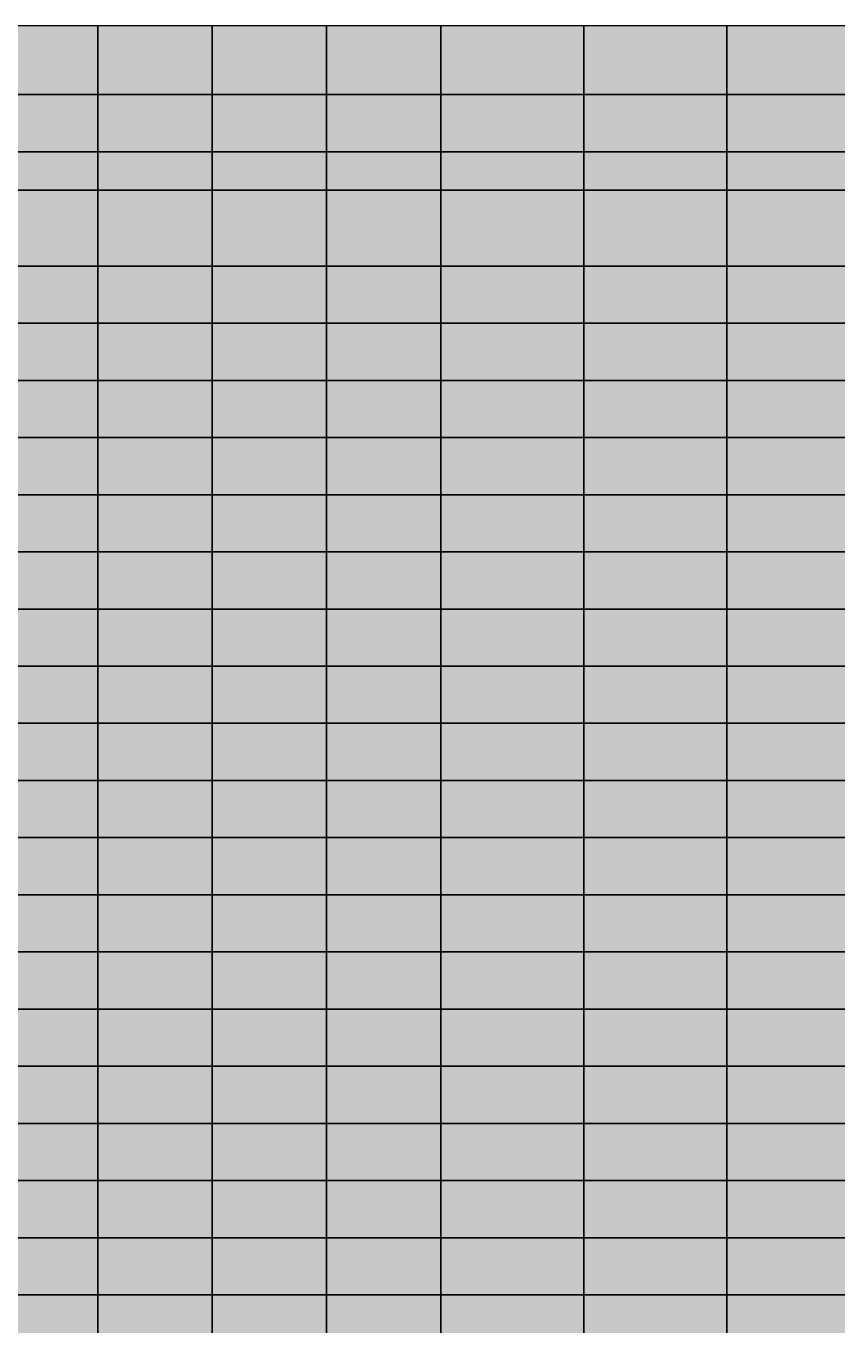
# Model space of a CAD drawing. Header units: inches. Extents: x -100 to 100, y -41 to 41.
# Drawn here: x 57.24 to 71.43, y -18.54 to 4.2 of the extents above; entities that cross this region are included whole.
import ezdxf

# ---------------------------------------------------------------- set-up
doc = ezdxf.new("R2010")
doc.units = ezdxf.units.IN
doc.header["$MEASUREMENT"] = 0

msp = doc.modelspace()

# ---------------------------------------------------------------- linework, layer by layer
at = {"color": 18, "true_color": 0x000000, "transparency": 33554532}
for p, q in [((58.5, 4.2), (56.5, 4.2)), ((58.5, 3), (58.5, 4.2)), ((60.5, 4.2), (58.5, 4.2)), ((58.5, 4.2), (58.5, 3)), ((60.5, 3), (60.5, 4.2)), ((62.5, 4.2), (60.5, 4.2)), ((60.5, 4.2), (60.5, 3)), ((62.5, 3), (62.5, 4.2)), ((64.5, 4.2), (62.5, 4.2)), ((62.5, 4.2), (62.5, 3)), ((64.5, 3), (64.5, 4.2)), ((67, 4.2), (64.5, 4.2)), ((64.5, 4.2), (64.5, 3)), ((67, 3), (67, 4.2)), ((69.5, 4.2), (67, 4.2)), ((67, 4.2), (67, 3)), ((69.5, 3), (69.5, 4.2)), ((72, 4.2), (69.5, 4.2)), ((69.5, 4.2), (69.5, 3)), ((58.5, 3), (56.5, 3)), ((56.5, 3), (58.5, 3)), ((58.5, 2), (58.5, 3)), ((60.5, 3), (58.5, 3)), ((58.5, 3), (58.5, 2)), ((58.5, 3), (60.5, 3)), ((60.5, 2), (60.5, 3)), ((60.5, 3), (62.5, 3)), ((62.5, 3), (60.5, 3)), ((60.5, 3), (60.5, 2)), ((62.5, 2), (62.5, 3)), ((64.5, 3), (62.5, 3)), ((62.5, 3), (62.5, 2)), ((62.5, 3), (64.5, 3)), ((64.5, 2), (64.5, 3)), ((67, 3), (64.5, 3)), ((64.5, 3), (64.5, 2)), ((64.5, 3), (67, 3)), ((67, 2), (67, 3)), ((69.5, 3), (67, 3)), ((67, 3), (67, 2)), ((67, 3), (69.5, 3)), ((69.5, 2), (69.5, 3)), ((69.5, 3), (72, 3)), ((72, 3), (69.5, 3)), ((69.5, 3), (69.5, 2)), ((58.5, 2), (56.5, 2)), ((56.5, 2), (58.5, 2)), ((58.5, 1.33), (58.5, 2)), ((60.5, 2), (58.5, 2)), ((58.5, 2), (58.5, 1.33)), ((58.5, 2), (60.5, 2)), ((60.5, 1.33), (60.5, 2)), ((62.5, 2), (60.5, 2)), ((60.5, 2), (60.5, 1.33)), ((60.5, 2), (62.5, 2)), ((62.5, 1.33), (62.5, 2)), ((64.5, 2), (62.5, 2)), ((62.5, 2), (62.5, 1.33)), ((62.5, 2), (64.5, 2)), ((64.5, 1.33), (64.5, 2)), ((67, 2), (64.5, 2)), ((64.5, 2), (64.5, 1.33)), ((64.5, 2), (67, 2)), ((67, 1.33), (67, 2)), ((69.5, 2), (67, 2)), ((67, 2), (67, 1.33)), ((67, 2), (69.5, 2)), ((69.5, 1.33), (69.5, 2)), ((72, 2), (69.5, 2)), ((69.5, 2), (69.5, 1.33)), ((69.5, 2), (72, 2)), ((58.5, 1.33), (56.5, 1.33)), ((56.5, 1.33), (58.5, 1.33)), ((58.5, 0), (58.5, 1.33)), ((60.5, 1.33), (58.5, 1.33)), ((58.5, 1.33), (58.5, 0)), ((58.5, 1.33), (60.5, 1.33)), ((60.5, 0), (60.5, 1.33)), ((62.5, 1.33), (60.5, 1.33)), ((60.5, 1.33), (60.5, 0)), ((60.5, 1.33), (62.5, 1.33)), ((62.5, 0), (62.5, 1.33)), ((64.5, 1.33), (62.5, 1.33)), ((62.5, 1.33), (62.5, 0)), ((62.5, 1.33), (64.5, 1.33)), ((64.5, 0), (64.5, 1.33)), ((67, 1.33), (64.5, 1.33)), ((64.5, 1.33), (64.5, 0)), ((64.5, 1.33), (67, 1.33)), ((67, 0), (67, 1.33)), ((69.5, 1.33), (67, 1.33)), ((67, 1.33), (67, 0)), ((67, 1.33), (69.5, 1.33)), ((69.5, 0), (69.5, 1.33)), ((72, 1.33), (69.5, 1.33)), ((69.5, 1.33), (69.5, 0)), ((69.5, 1.33), (72, 1.33)), ((58.5, 0), (56.5, 0)), ((56.5, 0), (58.5, 0)), ((58.5, -1), (58.5, 0)), ((60.5, 0), (58.5, 0)), ((58.5, 0), (58.5, -1)), ((58.5, 0), (60.5, 0)), ((60.5, -1), (60.5, 0)), ((62.5, 0), (60.5, 0)), ((60.5, 0), (60.5, -1)), ((60.5, 0), (62.5, 0)), ((62.5, -1), (62.5, 0)), ((64.5, 0), (62.5, 0)), ((62.5, 0), (62.5, -1)), ((62.5, 0), (64.5, 0)), ((64.5, -1), (64.5, 0)), ((67, 0), (64.5, 0)), ((64.5, 0), (64.5, -1)), ((64.5, 0), (67, 0)), ((67, -1), (67, 0)), ((69.5, 0), (67, 0)), ((67, 0), (67, -1)), ((67, 0), (69.5, 0)), ((69.5, -1), (69.5, 0)), ((72, 0), (69.5, 0)), ((69.5, 0), (69.5, -1)), ((69.5, 0), (72, 0)), ((58.5, -1), (56.5, -1)), ((56.5, -1), (58.5, -1)), ((58.5, -2), (58.5, -1)), ((60.5, -1), (58.5, -1)), ((58.5, -1), (58.5, -2)), ((58.5, -1), (60.5, -1)), ((60.5, -2), (60.5, -1)), ((62.5, -1), (60.5, -1)), ((60.5, -1), (60.5, -2)), ((60.5, -1), (62.5, -1)), ((62.5, -2), (62.5, -1)), ((62.5, -1), (64.5, -1)), ((64.5, -1), (62.5, -1)), ((62.5, -1), (62.5, -2)), ((64.5, -2), (64.5, -1)), ((67, -1), (64.5, -1)), ((64.5, -1), (64.5, -2)), ((64.5, -1), (67, -1)), ((67, -2), (67, -1)), ((69.5, -1), (67, -1)), ((67, -1), (67, -2)), ((67, -1), (69.5, -1)), ((69.5, -2), (69.5, -1)), ((72, -1), (69.5, -1)), ((69.5, -1), (69.5, -2)), ((69.5, -1), (72, -1)), ((58.5, -2), (56.5, -2)), ((56.5, -2), (58.5, -2)), ((58.5, -3), (58.5, -2)), ((60.5, -2), (58.5, -2)), ((58.5, -2), (58.5, -3)), ((58.5, -2), (60.5, -2)), ((60.5, -3), (60.5, -2)), ((62.5, -2), (60.5, -2)), ((60.5, -2), (60.5, -3)), ((60.5, -2), (62.5, -2)), ((62.5, -3), (62.5, -2)), ((64.5, -2), (62.5, -2)), ((62.5, -2), (62.5, -3)), ((62.5, -2), (64.5, -2)), ((64.5, -3), (64.5, -2)), ((67, -2), (64.5, -2)), ((64.5, -2), (64.5, -3)), ((64.5, -2), (67, -2)), ((67, -3), (67, -2)), ((69.5, -2), (67, -2)), ((67, -2), (67, -3)), ((67, -2), (69.5, -2)), ((69.5, -3), (69.5, -2)), ((72, -2), (69.5, -2)), ((69.5, -2), (69.5, -3)), ((69.5, -2), (72, -2)), ((58.5, -3), (56.5, -3)), ((56.5, -3), (58.5, -3)), ((58.5, -4), (58.5, -3)), ((60.5, -3), (58.5, -3)), ((58.5, -3), (58.5, -4)), ((58.5, -3), (60.5, -3)), ((60.5, -4), (60.5, -3)), ((62.5, -3), (60.5, -3)), ((60.5, -3), (60.5, -4)), ((60.5, -3), (62.5, -3)), ((62.5, -4), (62.5, -3)), ((64.5, -3), (62.5, -3)), ((62.5, -3), (62.5, -4)), ((62.5, -3), (64.5, -3)), ((64.5, -4), (64.5, -3)), ((67, -3), (64.5, -3)), ((64.5, -3), (64.5, -4)), ((64.5, -3), (67, -3)), ((67, -4), (67, -3)), ((69.5, -3), (67, -3)), ((67, -3), (67, -4)), ((67, -3), (69.5, -3)), ((69.5, -4), (69.5, -3)), ((72, -3), (69.5, -3)), ((69.5, -3), (69.5, -4)), ((69.5, -3), (72, -3)), ((58.5, -4), (56.5, -4)), ((56.5, -4), (58.5, -4)), ((58.5, -5), (58.5, -4)), ((60.5, -4), (58.5, -4)), ((58.5, -4), (58.5, -5)), ((58.5, -4), (60.5, -4)), ((60.5, -5), (60.5, -4)), ((62.5, -4), (60.5, -4)), ((60.5, -4), (60.5, -5)), ((60.5, -4), (62.5, -4)), ((62.5, -5), (62.5, -4)), ((64.5, -4), (62.5, -4)), ((62.5, -4), (62.5, -5)), ((62.5, -4), (64.5, -4)), ((64.5, -5), (64.5, -4)), ((67, -4), (64.5, -4)), ((64.5, -4), (64.5, -5)), ((64.5, -4), (67, -4)), ((67, -5), (67, -4)), ((69.5, -4), (67, -4)), ((67, -4), (67, -5)), ((67, -4), (69.5, -4)), ((69.5, -5), (69.5, -4)), ((72, -4), (69.5, -4)), ((69.5, -4), (69.5, -5)), ((69.5, -4), (72, -4)), ((56.5, -5), (58.5, -5)), ((58.5, -5), (56.5, -5)), ((58.5, -6), (58.5, -5)), ((60.5, -5), (58.5, -5)), ((58.5, -5), (58.5, -6)), ((58.5, -5), (60.5, -5)), ((60.5, -6), (60.5, -5)), ((62.5, -5), (60.5, -5)), ((60.5, -5), (60.5, -6)), ((60.5, -5), (62.5, -5)), ((62.5, -6), (62.5, -5)), ((64.5, -5), (62.5, -5)), ((62.5, -5), (62.5, -6)), ((62.5, -5), (64.5, -5)), ((64.5, -6), (64.5, -5)), ((64.5, -5), (67, -5)), ((67, -5), (64.5, -5)), ((64.5, -5), (64.5, -6)), ((67, -6), (67, -5)), ((69.5, -5), (67, -5)), ((67, -5), (67, -6)), ((67, -5), (69.5, -5)), ((69.5, -6), (69.5, -5)), ((72, -5), (69.5, -5)), ((69.5, -5), (69.5, -6)), ((69.5, -5), (72, -5)), ((58.5, -6), (56.5, -6)), ((56.5, -6), (58.5, -6)), ((58.5, -7), (58.5, -6)), ((60.5, -6), (58.5, -6)), ((58.5, -6), (58.5, -7)), ((58.5, -6), (60.5, -6)), ((60.5, -7), (60.5, -6)), ((62.5, -6), (60.5, -6)), ((60.5, -6), (60.5, -7)), ((60.5, -6), (62.5, -6)), ((62.5, -7), (62.5, -6)), ((64.5, -6), (62.5, -6)), ((62.5, -6), (62.5, -7)), ((62.5, -6), (64.5, -6)), ((64.5, -7), (64.5, -6)), ((67, -6), (64.5, -6)), ((64.5, -6), (64.5, -7)), ((64.5, -6), (67, -6)), ((67, -7), (67, -6)), ((69.5, -6), (67, -6)), ((67, -6), (67, -7)), ((67, -6), (69.5, -6)), ((69.5, -7), (69.5, -6)), ((72, -6), (69.5, -6)), ((69.5, -6), (69.5, -7)), ((69.5, -6), (72, -6)), ((58.5, -7), (56.5, -7)), ((56.5, -7), (58.5, -7)), ((58.5, -8), (58.5, -7)), ((60.5, -7), (58.5, -7)), ((58.5, -7), (58.5, -8)), ((58.5, -7), (60.5, -7)), ((60.5, -8), (60.5, -7)), ((62.5, -7), (60.5, -7)), ((60.5, -7), (60.5, -8)), ((60.5, -7), (62.5, -7)), ((62.5, -8), (62.5, -7)), ((64.5, -7), (62.5, -7)), ((62.5, -7), (62.5, -8)), ((62.5, -7), (64.5, -7)), ((64.5, -8), (64.5, -7)), ((67, -7), (64.5, -7)), ((64.5, -7), (64.5, -8)), ((64.5, -7), (67, -7)), ((67, -8), (67, -7)), ((69.5, -7), (67, -7)), ((67, -7), (67, -8)), ((67, -7), (69.5, -7)), ((69.5, -8), (69.5, -7)), ((72, -7), (69.5, -7)), ((69.5, -7), (69.5, -8)), ((69.5, -7), (72, -7)), ((58.5, -8), (56.5, -8)), ((56.5, -8), (58.5, -8)), ((58.5, -9), (58.5, -8)), ((60.5, -8), (58.5, -8)), ((58.5, -8), (58.5, -9)), ((58.5, -8), (60.5, -8)), ((60.5, -9), (60.5, -8)), ((62.5, -8), (60.5, -8)), ((60.5, -8), (60.5, -9)), ((60.5, -8), (62.5, -8)), ((62.5, -9), (62.5, -8)), ((64.5, -8), (62.5, -8)), ((62.5, -8), (62.5, -9)), ((62.5, -8), (64.5, -8)), ((64.5, -9), (64.5, -8)), ((67, -8), (64.5, -8)), ((64.5, -8), (64.5, -9)), ((64.5, -8), (67, -8)), ((67, -9), (67, -8)), ((69.5, -8), (67, -8)), ((67, -8), (67, -9)), ((67, -8), (69.5, -8)), ((69.5, -9), (69.5, -8)), ((72, -8), (69.5, -8)), ((69.5, -8), (69.5, -9)), ((69.5, -8), (72, -8)), ((58.5, -9), (56.5, -9)), ((56.5, -9), (58.5, -9)), ((58.5, -10), (58.5, -9)), ((58.5, -9), (60.5, -9)), ((60.5, -9), (58.5, -9)), ((58.5, -9), (58.5, -10)), ((60.5, -10), (60.5, -9)), ((62.5, -9), (60.5, -9)), ((60.5, -9), (60.5, -10)), ((60.5, -9), (62.5, -9)), ((62.5, -10), (62.5, -9)), ((64.5, -9), (62.5, -9)), ((62.5, -9), (62.5, -10)), ((62.5, -9), (64.5, -9)), ((64.5, -10), (64.5, -9)), ((67, -9), (64.5, -9)), ((64.5, -9), (64.5, -10)), ((64.5, -9), (67, -9)), ((67, -10), (67, -9)), ((67, -9), (69.5, -9)), ((69.5, -9), (67, -9)), ((67, -9), (67, -10)), ((69.5, -10), (69.5, -9)), ((72, -9), (69.5, -9)), ((69.5, -9), (69.5, -10)), ((69.5, -9), (72, -9)), ((58.5, -10), (56.5, -10)), ((56.5, -10), (58.5, -10)), ((58.5, -11), (58.5, -10)), ((60.5, -10), (58.5, -10)), ((58.5, -10), (58.5, -11)), ((58.5, -10), (60.5, -10)), ((60.5, -11), (60.5, -10)), ((62.5, -10), (60.5, -10)), ((60.5, -10), (60.5, -11)), ((60.5, -10), (62.5, -10)), ((62.5, -11), (62.5, -10)), ((64.5, -10), (62.5, -10)), ((62.5, -10), (62.5, -11)), ((62.5, -10), (64.5, -10)), ((64.5, -11), (64.5, -10)), ((67, -10), (64.5, -10)), ((64.5, -10), (64.5, -11)), ((64.5, -10), (67, -10)), ((67, -11), (67, -10)), ((69.5, -10), (67, -10)), ((67, -10), (67, -11)), ((67, -10), (69.5, -10)), ((69.5, -11), (69.5, -10)), ((72, -10), (69.5, -10)), ((69.5, -10), (69.5, -11)), ((69.5, -10), (72, -10)), ((58.5, -11), (56.5, -11)), ((56.5, -11), (58.5, -11)), ((58.5, -12), (58.5, -11)), ((60.5, -11), (58.5, -11)), ((58.5, -11), (58.5, -12)), ((58.5, -11), (60.5, -11)), ((60.5, -12), (60.5, -11)), ((62.5, -11), (60.5, -11)), ((60.5, -11), (60.5, -12)), ((60.5, -11), (62.5, -11)), ((62.5, -12), (62.5, -11)), ((64.5, -11), (62.5, -11)), ((62.5, -11), (62.5, -12)), ((62.5, -11), (64.5, -11)), ((64.5, -12), (64.5, -11)), ((67, -11), (64.5, -11)), ((64.5, -11), (64.5, -12)), ((64.5, -11), (67, -11)), ((67, -12), (67, -11)), ((69.5, -11), (67, -11)), ((67, -11), (67, -12)), ((67, -11), (69.5, -11)), ((69.5, -12), (69.5, -11)), ((72, -11), (69.5, -11)), ((69.5, -11), (69.5, -12)), ((69.5, -11), (72, -11)), ((58.5, -12), (56.5, -12)), ((56.5, -12), (58.5, -12)), ((58.5, -13), (58.5, -12)), ((60.5, -12), (58.5, -12)), ((58.5, -12), (58.5, -13)), ((58.5, -12), (60.5, -12)), ((60.5, -13), (60.5, -12)), ((62.5, -12), (60.5, -12)), ((60.5, -12), (60.5, -13)), ((60.5, -12), (62.5, -12)), ((62.5, -13), (62.5, -12)), ((64.5, -12), (62.5, -12)), ((62.5, -12), (62.5, -13)), ((62.5, -12), (64.5, -12)), ((64.5, -13), (64.5, -12)), ((67, -12), (64.5, -12)), ((64.5, -12), (64.5, -13)), ((64.5, -12), (67, -12)), ((67, -13), (67, -12)), ((69.5, -12), (67, -12)), ((67, -12), (67, -13)), ((67, -12), (69.5, -12)), ((69.5, -13), (69.5, -12)), ((72, -12), (69.5, -12)), ((69.5, -12), (69.5, -13)), ((69.5, -12), (72, -12)), ((58.5, -13), (56.5, -13)), ((56.5, -13), (58.5, -13)), ((58.5, -14), (58.5, -13)), ((60.5, -13), (58.5, -13)), ((58.5, -13), (58.5, -14)), ((58.5, -13), (60.5, -13)), ((60.5, -14), (60.5, -13)), ((60.5, -13), (62.5, -13)), ((62.5, -13), (60.5, -13)), ((60.5, -13), (60.5, -14)), ((62.5, -14), (62.5, -13)), ((64.5, -13), (62.5, -13)), ((62.5, -13), (62.5, -14)), ((62.5, -13), (64.5, -13)), ((64.5, -14), (64.5, -13)), ((67, -13), (64.5, -13)), ((64.5, -13), (64.5, -14)), ((64.5, -13), (67, -13)), ((67, -14), (67, -13)), ((69.5, -13), (67, -13)), ((67, -13), (67, -14)), ((67, -13), (69.5, -13)), ((69.5, -14), (69.5, -13)), ((69.5, -13), (72, -13)), ((72, -13), (69.5, -13)), ((69.5, -13), (69.5, -14)), ((58.5, -14), (56.5, -14)), ((56.5, -14), (58.5, -14)), ((58.5, -15), (58.5, -14)), ((60.5, -14), (58.5, -14)), ((58.5, -14), (58.5, -15)), ((58.5, -14), (60.5, -14)), ((60.5, -15), (60.5, -14)), ((62.5, -14), (60.5, -14)), ((60.5, -14), (60.5, -15)), ((60.5, -14), (62.5, -14)), ((62.5, -15), (62.5, -14)), ((64.5, -14), (62.5, -14)), ((62.5, -14), (62.5, -15)), ((62.5, -14), (64.5, -14)), ((64.5, -15), (64.5, -14)), ((67, -14), (64.5, -14)), ((64.5, -14), (64.5, -15)), ((64.5, -14), (67, -14)), ((67, -15), (67, -14)), ((69.5, -14), (67, -14)), ((67, -14), (67, -15)), ((67, -14), (69.5, -14)), ((69.5, -15), (69.5, -14)), ((72, -14), (69.5, -14)), ((69.5, -14), (69.5, -15)), ((69.5, -14), (72, -14)), ((58.5, -15), (56.5, -15)), ((56.5, -15), (58.5, -15)), ((58.5, -16), (58.5, -15)), ((60.5, -15), (58.5, -15)), ((58.5, -15), (58.5, -16)), ((58.5, -15), (60.5, -15)), ((60.5, -16), (60.5, -15)), ((62.5, -15), (60.5, -15)), ((60.5, -15), (60.5, -16)), ((60.5, -15), (62.5, -15)), ((62.5, -16), (62.5, -15)), ((64.5, -15), (62.5, -15)), ((62.5, -15), (62.5, -16)), ((62.5, -15), (64.5, -15)), ((64.5, -16), (64.5, -15)), ((67, -15), (64.5, -15)), ((64.5, -15), (64.5, -16)), ((64.5, -15), (67, -15)), ((67, -16), (67, -15)), ((69.5, -15), (67, -15)), ((67, -15), (67, -16)), ((67, -15), (69.5, -15)), ((69.5, -16), (69.5, -15)), ((72, -15), (69.5, -15)), ((69.5, -15), (69.5, -16)), ((69.5, -15), (72, -15)), ((58.5, -16), (56.5, -16)), ((56.5, -16), (58.5, -16)), ((58.5, -17), (58.5, -16)), ((60.5, -16), (58.5, -16)), ((58.5, -16), (58.5, -17)), ((58.5, -16), (60.5, -16)), ((60.5, -17), (60.5, -16)), ((62.5, -16), (60.5, -16)), ((60.5, -16), (60.5, -17)), ((60.5, -16), (62.5, -16)), ((62.5, -17), (62.5, -16)), ((64.5, -16), (62.5, -16)), ((62.5, -16), (62.5, -17)), ((62.5, -16), (64.5, -16)), ((64.5, -17), (64.5, -16)), ((67, -16), (64.5, -16)), ((64.5, -16), (64.5, -17)), ((64.5, -16), (67, -16)), ((67, -17), (67, -16)), ((69.5, -16), (67, -16)), ((67, -16), (67, -17)), ((67, -16), (69.5, -16)), ((69.5, -17), (69.5, -16)), ((72, -16), (69.5, -16)), ((69.5, -16), (69.5, -17)), ((69.5, -16), (72, -16)), ((58.5, -17), (56.5, -17)), ((56.5, -17), (58.5, -17)), ((58.5, -18), (58.5, -17)), ((60.5, -17), (58.5, -17)), ((58.5, -17), (58.5, -18)), ((58.5, -17), (60.5, -17)), ((60.5, -18), (60.5, -17)), ((62.5, -17), (60.5, -17)), ((60.5, -17), (60.5, -18)), ((60.5, -17), (62.5, -17)), ((62.5, -18), (62.5, -17)), ((62.5, -17), (64.5, -17)), ((64.5, -17), (62.5, -17)), ((62.5, -17), (62.5, -18)), ((64.5, -18), (64.5, -17)), ((67, -17), (64.5, -17)), ((64.5, -17), (64.5, -18)), ((64.5, -17), (67, -17)), ((67, -18), (67, -17)), ((69.5, -17), (67, -17)), ((67, -17), (67, -18)), ((67, -17), (69.5, -17)), ((69.5, -18), (69.5, -17)), ((72, -17), (69.5, -17)), ((69.5, -17), (69.5, -18)), ((69.5, -17), (72, -17)), ((58.5, -18), (56.5, -18)), ((56.5, -18), (58.5, -18)), ((58.5, -19), (58.5, -18)), ((60.5, -18), (58.5, -18)), ((58.5, -18), (58.5, -19)), ((58.5, -18), (60.5, -18)), ((60.5, -19), (60.5, -18)), ((62.5, -18), (60.5, -18)), ((60.5, -18), (60.5, -19)), ((60.5, -18), (62.5, -18)), ((62.5, -19), (62.5, -18)), ((64.5, -18), (62.5, -18)), ((62.5, -18), (62.5, -19)), ((62.5, -18), (64.5, -18)), ((64.5, -19), (64.5, -18)), ((67, -18), (64.5, -18)), ((64.5, -18), (64.5, -19)), ((64.5, -18), (67, -18)), ((67, -19), (67, -18)), ((69.5, -18), (67, -18)), ((67, -18), (67, -19)), ((67, -18), (69.5, -18)), ((69.5, -19), (69.5, -18)), ((72, -18), (69.5, -18)), ((69.5, -18), (69.5, -19)), ((69.5, -18), (72, -18))]:
    msp.add_line(p, q, dxfattribs=at)
at = {"color": 33, "true_color": 0xe99a4e, "transparency": 33554687}
for points in [[(58.5, 3), (58.5, 4.2), (56.5, 4.2)], [(58.5, 3), (56.5, 4.2), (56.5, 3)], [(60.5, 3), (60.5, 4.2), (58.5, 4.2)], [(60.5, 3), (58.5, 4.2), (58.5, 3)], [(62.5, 3), (62.5, 4.2), (60.5, 4.2)], [(62.5, 3), (60.5, 4.2), (60.5, 3)], [(64.5, 3), (64.5, 4.2), (62.5, 4.2)], [(64.5, 3), (62.5, 4.2), (62.5, 3)], [(67, 3), (67, 4.2), (64.5, 4.2)], [(67, 3), (64.5, 4.2), (64.5, 3)], [(69.5, 3), (69.5, 4.2), (67, 4.2)], [(69.5, 3), (67, 4.2), (67, 3)], [(72, 3), (72, 4.2), (69.5, 4.2)], [(72, 3), (69.5, 4.2), (69.5, 3)], [(58.5, 2), (58.5, 3), (56.5, 3)], [(58.5, 2), (56.5, 3), (56.5, 2)], [(60.5, 2), (60.5, 3), (58.5, 3)], [(60.5, 2), (58.5, 3), (58.5, 2)], [(62.5, 2), (62.5, 3), (60.5, 3)], [(62.5, 2), (60.5, 3), (60.5, 2)], [(62.5, 2), (64.5, 2), (64.5, 3)], [(62.5, 2), (64.5, 3), (62.5, 3)], [(67, 2), (67, 3), (64.5, 3)], [(67, 2), (64.5, 3), (64.5, 2)], [(69.5, 2), (69.5, 3), (67, 3)], [(69.5, 2), (67, 3), (67, 2)], [(69.5, 2), (72, 2), (72, 3)], [(69.5, 2), (72, 3), (69.5, 3)], [(56.5, 1.33), (58.5, 1.33), (58.5, 2)], [(56.5, 1.33), (58.5, 2), (56.5, 2)], [(58.5, 1.33), (60.5, 1.33), (60.5, 2)], [(58.5, 1.33), (60.5, 2), (58.5, 2)], [(60.5, 1.33), (62.5, 1.33), (62.5, 2)], [(60.5, 1.33), (62.5, 2), (60.5, 2)], [(62.5, 1.33), (64.5, 1.33), (64.5, 2)], [(62.5, 1.33), (64.5, 2), (62.5, 2)], [(64.5, 1.33), (67, 1.33), (67, 2)], [(64.5, 1.33), (67, 2), (64.5, 2)], [(67, 1.33), (69.5, 1.33), (69.5, 2)], [(67, 1.33), (69.5, 2), (67, 2)], [(69.5, 1.33), (72, 1.33), (72, 2)], [(69.5, 1.33), (72, 2), (69.5, 2)]]:
    msp.add_solid(points, dxfattribs=at)
at = {"color": 173, "true_color": 0x6b48ec, "transparency": 33554687}
for points in [[(58.5, 1.33), (56.5, 1.33), (56.5, 0)], [(58.5, 1.33), (56.5, 0), (58.5, 0)], [(60.5, 1.33), (58.5, 1.33), (58.5, 0)], [(60.5, 1.33), (58.5, 0), (60.5, 0)], [(62.5, 1.33), (60.5, 1.33), (60.5, 0)], [(62.5, 1.33), (60.5, 0), (62.5, 0)], [(64.5, 1.33), (62.5, 1.33), (62.5, 0)], [(64.5, 1.33), (62.5, 0), (64.5, 0)], [(67, 1.33), (64.5, 1.33), (64.5, 0)], [(67, 1.33), (64.5, 0), (67, 0)], [(69.5, 1.33), (67, 1.33), (67, 0)], [(69.5, 1.33), (67, 0), (69.5, 0)], [(72, 1.33), (69.5, 1.33), (69.5, 0)], [(72, 1.33), (69.5, 0), (72, 0)], [(58.5, -1), (58.5, 0), (56.5, 0)], [(58.5, -1), (56.5, 0), (56.5, -1)], [(60.5, -1), (60.5, 0), (58.5, 0)], [(60.5, -1), (58.5, 0), (58.5, -1)], [(62.5, -1), (62.5, 0), (60.5, 0)], [(62.5, -1), (60.5, 0), (60.5, -1)], [(64.5, -1), (64.5, 0), (62.5, 0)], [(64.5, -1), (62.5, 0), (62.5, -1)], [(67, -1), (67, 0), (64.5, 0)], [(67, -1), (64.5, 0), (64.5, -1)], [(69.5, -1), (69.5, 0), (67, 0)], [(69.5, -1), (67, 0), (67, -1)], [(72, -1), (72, 0), (69.5, 0)], [(72, -1), (69.5, 0), (69.5, -1)], [(58.5, -2), (58.5, -1), (56.5, -1)], [(58.5, -2), (56.5, -1), (56.5, -2)], [(60.5, -2), (60.5, -1), (58.5, -1)], [(60.5, -2), (58.5, -1), (58.5, -2)], [(62.5, -2), (62.5, -1), (60.5, -1)], [(62.5, -2), (60.5, -1), (60.5, -2)], [(64.5, -1), (62.5, -1), (62.5, -2)], [(64.5, -1), (62.5, -2), (64.5, -2)], [(67, -2), (67, -1), (64.5, -1)], [(67, -2), (64.5, -1), (64.5, -2)], [(69.5, -2), (69.5, -1), (67, -1)], [(69.5, -2), (67, -1), (67, -2)], [(72, -1), (69.5, -1), (69.5, -2)], [(72, -1), (69.5, -2), (72, -2)], [(58.5, -2), (56.5, -2), (56.5, -3)], [(58.5, -2), (56.5, -3), (58.5, -3)], [(60.5, -3), (60.5, -2), (58.5, -2)], [(60.5, -3), (58.5, -2), (58.5, -3)], [(62.5, -3), (62.5, -2), (60.5, -2)], [(62.5, -3), (60.5, -2), (60.5, -3)], [(64.5, -2), (62.5, -2), (62.5, -3)], [(64.5, -2), (62.5, -3), (64.5, -3)], [(67, -2), (64.5, -2), (64.5, -3)], [(67, -2), (64.5, -3), (67, -3)], [(69.5, -3), (69.5, -2), (67, -2)], [(69.5, -3), (67, -2), (67, -3)], [(72, -2), (69.5, -2), (69.5, -3)], [(72, -2), (69.5, -3), (72, -3)], [(58.5, -3), (56.5, -3), (56.5, -4)], [(58.5, -3), (56.5, -4), (58.5, -4)], [(60.5, -3), (58.5, -3), (58.5, -4)], [(60.5, -3), (58.5, -4), (60.5, -4)], [(62.5, -3), (60.5, -3), (60.5, -4)], [(62.5, -3), (60.5, -4), (62.5, -4)], [(64.5, -3), (62.5, -3), (62.5, -4)], [(64.5, -3), (62.5, -4), (64.5, -4)], [(67, -3), (64.5, -3), (64.5, -4)], [(67, -3), (64.5, -4), (67, -4)], [(69.5, -3), (67, -3), (67, -4)], [(69.5, -3), (67, -4), (69.5, -4)], [(72, -3), (69.5, -3), (69.5, -4)], [(72, -3), (69.5, -4), (72, -4)], [(58.5, -5), (58.5, -4), (56.5, -4)], [(58.5, -5), (56.5, -4), (56.5, -5)], [(60.5, -5), (60.5, -4), (58.5, -4)], [(60.5, -5), (58.5, -4), (58.5, -5)], [(62.5, -5), (62.5, -4), (60.5, -4)], [(62.5, -5), (60.5, -4), (60.5, -5)], [(64.5, -4), (62.5, -4), (62.5, -5)], [(64.5, -4), (62.5, -5), (64.5, -5)], [(67, -5), (67, -4), (64.5, -4)], [(67, -5), (64.5, -4), (64.5, -5)], [(69.5, -5), (69.5, -4), (67, -4)], [(69.5, -5), (67, -4), (67, -5)], [(72, -5), (72, -4), (69.5, -4)], [(72, -5), (69.5, -4), (69.5, -5)], [(58.5, -5), (56.5, -5), (56.5, -6)], [(58.5, -5), (56.5, -6), (58.5, -6)], [(60.5, -5), (58.5, -5), (58.5, -6)], [(60.5, -5), (58.5, -6), (60.5, -6)], [(62.5, -5), (60.5, -5), (60.5, -6)], [(62.5, -5), (60.5, -6), (62.5, -6)], [(64.5, -5), (62.5, -5), (62.5, -6)], [(64.5, -5), (62.5, -6), (64.5, -6)], [(67, -5), (64.5, -5), (64.5, -6)], [(67, -5), (64.5, -6), (67, -6)], [(69.5, -5), (67, -5), (67, -6)], [(69.5, -5), (67, -6), (69.5, -6)], [(72, -5), (69.5, -5), (69.5, -6)], [(72, -5), (69.5, -6), (72, -6)], [(58.5, -6), (56.5, -6), (56.5, -7)], [(58.5, -6), (56.5, -7), (58.5, -7)], [(60.5, -7), (60.5, -6), (58.5, -6)], [(60.5, -7), (58.5, -6), (58.5, -7)], [(62.5, -6), (60.5, -6), (60.5, -7)], [(62.5, -6), (60.5, -7), (62.5, -7)], [(64.5, -6), (62.5, -6), (62.5, -7)], [(64.5, -6), (62.5, -7), (64.5, -7)], [(67, -6), (64.5, -6), (64.5, -7)], [(67, -6), (64.5, -7), (67, -7)], [(69.5, -6), (67, -6), (67, -7)], [(69.5, -6), (67, -7), (69.5, -7)], [(72, -6), (69.5, -6), (69.5, -7)], [(72, -6), (69.5, -7), (72, -7)], [(58.5, -7), (56.5, -7), (56.5, -8)], [(58.5, -7), (56.5, -8), (58.5, -8)], [(60.5, -8), (60.5, -7), (58.5, -7)], [(60.5, -8), (58.5, -7), (58.5, -8)], [(62.5, -7), (60.5, -7), (60.5, -8)], [(62.5, -7), (60.5, -8), (62.5, -8)], [(64.5, -7), (62.5, -7), (62.5, -8)], [(64.5, -7), (62.5, -8), (64.5, -8)], [(67, -7), (64.5, -7), (64.5, -8)], [(67, -7), (64.5, -8), (67, -8)], [(69.5, -7), (67, -7), (67, -8)], [(69.5, -7), (67, -8), (69.5, -8)], [(72, -7), (69.5, -7), (69.5, -8)], [(72, -7), (69.5, -8), (72, -8)], [(58.5, -8), (56.5, -8), (56.5, -9)], [(58.5, -8), (56.5, -9), (58.5, -9)], [(60.5, -8), (58.5, -8), (58.5, -9)], [(60.5, -8), (58.5, -9), (60.5, -9)], [(62.5, -8), (60.5, -8), (60.5, -9)], [(62.5, -8), (60.5, -9), (62.5, -9)], [(64.5, -8), (62.5, -8), (62.5, -9)], [(64.5, -8), (62.5, -9), (64.5, -9)], [(67, -8), (64.5, -8), (64.5, -9)], [(67, -8), (64.5, -9), (67, -9)], [(69.5, -8), (67, -8), (67, -9)], [(69.5, -8), (67, -9), (69.5, -9)], [(72, -8), (69.5, -8), (69.5, -9)], [(72, -8), (69.5, -9), (72, -9)], [(58.5, -9), (56.5, -9), (56.5, -10)], [(58.5, -9), (56.5, -10), (58.5, -10)], [(60.5, -10), (60.5, -9), (58.5, -9)], [(60.5, -10), (58.5, -9), (58.5, -10)], [(62.5, -9), (60.5, -9), (60.5, -10)], [(62.5, -9), (60.5, -10), (62.5, -10)], [(64.5, -9), (62.5, -9), (62.5, -10)], [(64.5, -9), (62.5, -10), (64.5, -10)], [(67, -9), (64.5, -9), (64.5, -10)], [(67, -9), (64.5, -10), (67, -10)], [(69.5, -9), (67, -9), (67, -10)], [(69.5, -9), (67, -10), (69.5, -10)], [(72, -9), (69.5, -9), (69.5, -10)], [(72, -9), (69.5, -10), (72, -10)], [(58.5, -10), (56.5, -10), (56.5, -11)], [(58.5, -10), (56.5, -11), (58.5, -11)], [(60.5, -11), (60.5, -10), (58.5, -10)], [(60.5, -11), (58.5, -10), (58.5, -11)], [(62.5, -11), (62.5, -10), (60.5, -10)], [(62.5, -11), (60.5, -10), (60.5, -11)], [(64.5, -10), (62.5, -10), (62.5, -11)], [(64.5, -10), (62.5, -11), (64.5, -11)], [(67, -10), (64.5, -10), (64.5, -11)], [(67, -10), (64.5, -11), (67, -11)], [(69.5, -11), (69.5, -10), (67, -10)], [(69.5, -11), (67, -10), (67, -11)], [(72, -10), (69.5, -10), (69.5, -11)], [(72, -10), (69.5, -11), (72, -11)], [(58.5, -11), (56.5, -11), (56.5, -12)], [(58.5, -11), (56.5, -12), (58.5, -12)], [(60.5, -12), (60.5, -11), (58.5, -11)], [(60.5, -12), (58.5, -11), (58.5, -12)], [(62.5, -12), (62.5, -11), (60.5, -11)], [(62.5, -12), (60.5, -11), (60.5, -12)], [(64.5, -11), (62.5, -11), (62.5, -12)], [(64.5, -11), (62.5, -12), (64.5, -12)], [(67, -12), (67, -11), (64.5, -11)], [(67, -12), (64.5, -11), (64.5, -12)], [(69.5, -12), (69.5, -11), (67, -11)], [(69.5, -12), (67, -11), (67, -12)], [(72, -11), (69.5, -11), (69.5, -12)], [(72, -11), (69.5, -12), (72, -12)], [(58.5, -13), (58.5, -12), (56.5, -12)], [(58.5, -13), (56.5, -12), (56.5, -13)], [(60.5, -13), (60.5, -12), (58.5, -12)], [(60.5, -13), (58.5, -12), (58.5, -13)], [(62.5, -13), (62.5, -12), (60.5, -12)], [(62.5, -13), (60.5, -12), (60.5, -13)], [(64.5, -12), (62.5, -12), (62.5, -13)], [(64.5, -12), (62.5, -13), (64.5, -13)], [(67, -13), (67, -12), (64.5, -12)], [(67, -13), (64.5, -12), (64.5, -13)], [(69.5, -13), (69.5, -12), (67, -12)], [(69.5, -13), (67, -12), (67, -13)], [(72, -12), (69.5, -12), (69.5, -13)], [(72, -12), (69.5, -13), (72, -13)], [(58.5, -13), (56.5, -13), (56.5, -14)], [(58.5, -13), (56.5, -14), (58.5, -14)], [(60.5, -14), (60.5, -13), (58.5, -13)], [(60.5, -14), (58.5, -13), (58.5, -14)], [(62.5, -14), (62.5, -13), (60.5, -13)], [(62.5, -14), (60.5, -13), (60.5, -14)], [(64.5, -13), (62.5, -13), (62.5, -14)], [(64.5, -13), (62.5, -14), (64.5, -14)], [(67, -14), (67, -13), (64.5, -13)], [(67, -14), (64.5, -13), (64.5, -14)], [(69.5, -14), (69.5, -13), (67, -13)], [(69.5, -14), (67, -13), (67, -14)], [(72, -13), (69.5, -13), (69.5, -14)], [(72, -13), (69.5, -14), (72, -14)], [(58.5, -14), (56.5, -14), (56.5, -15)], [(58.5, -14), (56.5, -15), (58.5, -15)], [(60.5, -14), (58.5, -14), (58.5, -15)], [(60.5, -14), (58.5, -15), (60.5, -15)], [(62.5, -14), (60.5, -14), (60.5, -15)], [(62.5, -14), (60.5, -15), (62.5, -15)], [(64.5, -14), (62.5, -14), (62.5, -15)], [(64.5, -14), (62.5, -15), (64.5, -15)], [(67, -14), (64.5, -14), (64.5, -15)], [(67, -14), (64.5, -15), (67, -15)], [(69.5, -14), (67, -14), (67, -15)], [(69.5, -14), (67, -15), (69.5, -15)], [(72, -15), (72, -14), (69.5, -14)], [(72, -15), (69.5, -14), (69.5, -15)], [(58.5, -16), (58.5, -15), (56.5, -15)], [(58.5, -16), (56.5, -15), (56.5, -16)], [(60.5, -16), (60.5, -15), (58.5, -15)], [(60.5, -16), (58.5, -15), (58.5, -16)], [(62.5, -16), (62.5, -15), (60.5, -15)], [(62.5, -16), (60.5, -15), (60.5, -16)], [(64.5, -15), (62.5, -15), (62.5, -16)], [(64.5, -15), (62.5, -16), (64.5, -16)], [(67, -16), (67, -15), (64.5, -15)], [(67, -16), (64.5, -15), (64.5, -16)], [(69.5, -16), (69.5, -15), (67, -15)], [(69.5, -16), (67, -15), (67, -16)], [(72, -15), (69.5, -15), (69.5, -16)], [(72, -15), (69.5, -16), (72, -16)], [(56.5, -17), (58.5, -17), (58.5, -16)], [(56.5, -17), (58.5, -16), (56.5, -16)], [(60.5, -17), (60.5, -16), (58.5, -16)], [(60.5, -17), (58.5, -16), (58.5, -17)], [(62.5, -17), (62.5, -16), (60.5, -16)], [(62.5, -17), (60.5, -16), (60.5, -17)], [(62.5, -17), (64.5, -17), (64.5, -16)], [(62.5, -17), (64.5, -16), (62.5, -16)], [(64.5, -17), (67, -17), (67, -16)], [(64.5, -17), (67, -16), (64.5, -16)], [(69.5, -17), (69.5, -16), (67, -16)], [(69.5, -17), (67, -16), (67, -17)], [(69.5, -17), (72, -17), (72, -16)], [(69.5, -17), (72, -16), (69.5, -16)], [(56.5, -18), (58.5, -18), (58.5, -17)], [(56.5, -18), (58.5, -17), (56.5, -17)], [(58.5, -18), (60.5, -18), (60.5, -17)], [(58.5, -18), (60.5, -17), (58.5, -17)], [(60.5, -18), (62.5, -18), (62.5, -17)], [(60.5, -18), (62.5, -17), (60.5, -17)], [(62.5, -18), (64.5, -18), (64.5, -17)], [(62.5, -18), (64.5, -17), (62.5, -17)], [(64.5, -18), (67, -18), (67, -17)], [(64.5, -18), (67, -17), (64.5, -17)], [(67, -18), (69.5, -18), (69.5, -17)], [(67, -18), (69.5, -17), (67, -17)], [(69.5, -18), (72, -18), (72, -17)], [(69.5, -18), (72, -17), (69.5, -17)], [(56.5, -19), (58.5, -19), (58.5, -18)], [(56.5, -19), (58.5, -18), (56.5, -18)], [(60.5, -19), (60.5, -18), (58.5, -18)], [(60.5, -19), (58.5, -18), (58.5, -19)], [(62.5, -19), (62.5, -18), (60.5, -18)], [(62.5, -19), (60.5, -18), (60.5, -19)], [(62.5, -19), (64.5, -19), (64.5, -18)], [(62.5, -19), (64.5, -18), (62.5, -18)], [(64.5, -19), (67, -19), (67, -18)], [(64.5, -19), (67, -18), (64.5, -18)], [(69.5, -19), (69.5, -18), (67, -18)], [(69.5, -19), (67, -18), (67, -19)], [(69.5, -19), (72, -19), (72, -18)], [(69.5, -19), (72, -18), (69.5, -18)]]:
    msp.add_solid(points, dxfattribs=at)

doc.saveas('drawing.dxf')
